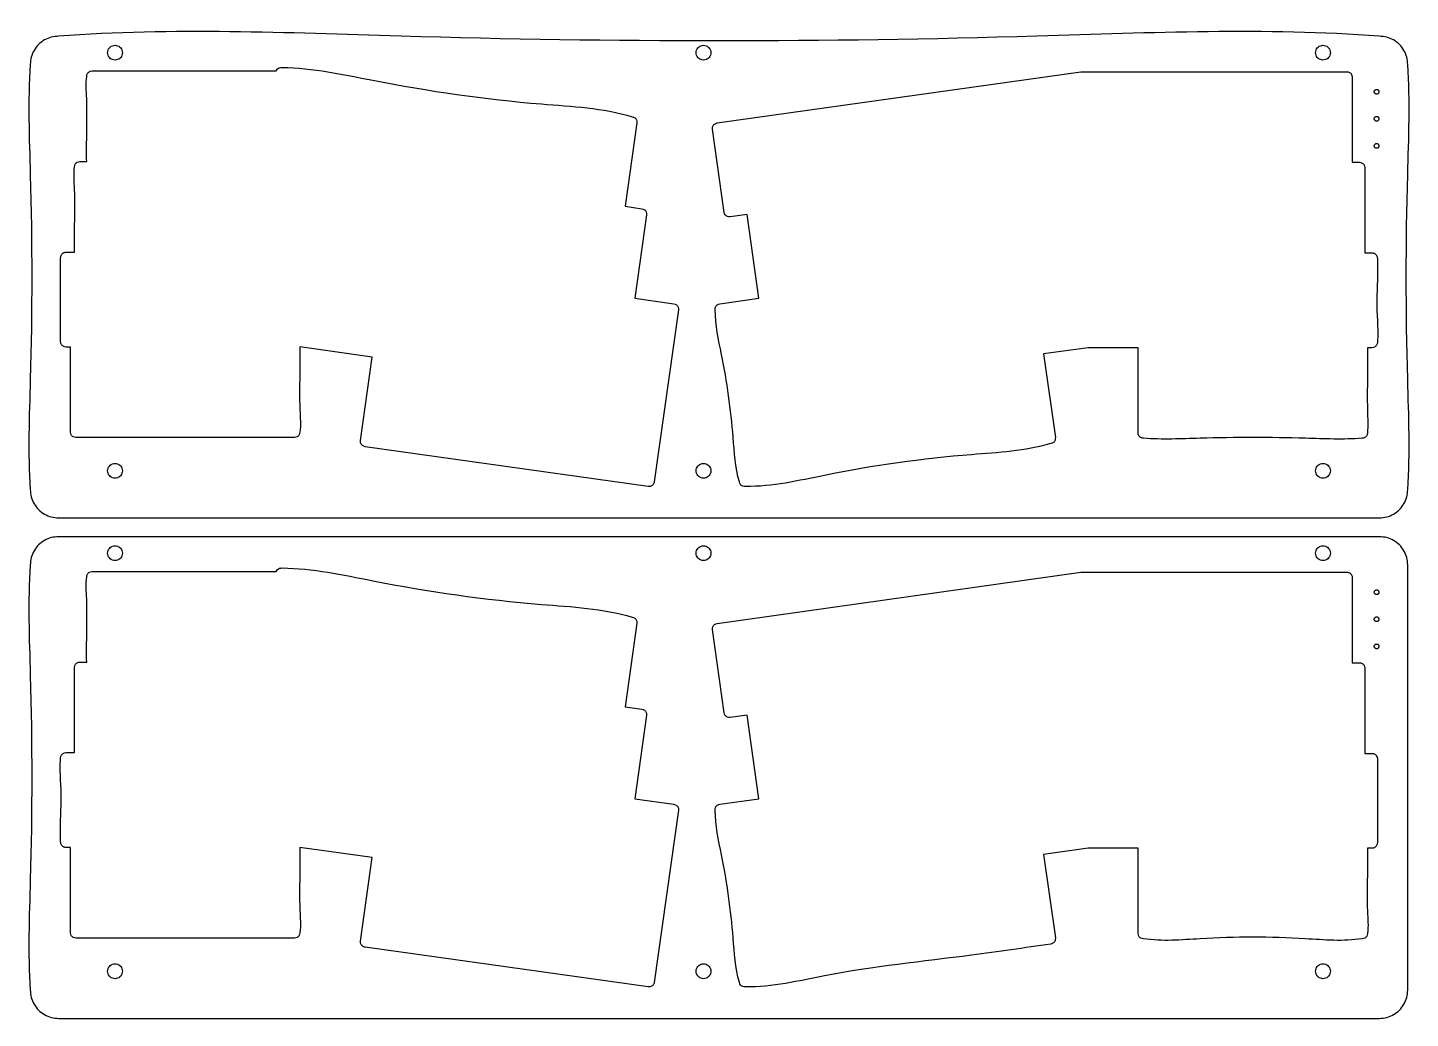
# Model space of a CAD drawing. Extents: x 55 to 349, y -95 to 434.
# Drawn here: x 55 to 348.8, y 223.8 to 434.3 of the extents above; entities that cross this region are included whole.
import ezdxf

# ---------------------------------------------------------------- set-up
doc = ezdxf.new("R2010")
doc.units = 0
doc.layers.get('0').update_dxf_attribs({"linetype": 'CONTINUOUS'})

msp = doc.modelspace()

# ---------------------------------------------------------------- linework, layer by layer
at = {"color": 7}
for points in [[(75.161836, 428.941612)], [(200.181836, 428.941612)], [(331.768836, 428.941612)], [(342.085836, 420.647612)], [(342.085836, 414.897612)], [(342.085836, 409.147612)], [(63.174336, 386.571411)], [(290.921836, 348.167501)], [(75.161836, 340.131863)], [(200.181836, 340.131863)], [(331.768836, 340.131863)], [(75.161836, 322.630728)], [(200.181836, 322.630728)], [(331.768836, 322.630728)], [(342.085836, 314.336728)], [(342.085836, 308.586728)], [(342.085836, 302.836728)], [(272.380215, 239.604031)], [(75.161836, 233.820979)], [(200.181836, 233.820979)], [(331.768836, 233.820979)], [(61.586836, 223.820979)]]:
    msp.add_lwpolyline(points, close=True, dxfattribs=at)
for points in [[(68.699336, 425.053111), (107.809503, 425.053111)], [(201.474763, 414.008961), (278.72325, 424.890182)], [(278.881911, 424.901301), (335.272336, 424.901301)], [(336.409836, 423.763801), (336.409836, 405.661101), (337.939336, 405.661101)], [(184.436664, 414.065095), (181.953762, 396.309317), (185.530397, 395.806632)], [(202.995506, 395.023667), (200.507003, 412.724218)], [(66.126336, 405.812911), (67.561836, 405.812911)], [(339.076836, 404.523601), (339.076836, 386.419601)], [(186.498515, 394.52192), (184.005956, 376.783424), (192.310296, 375.615197)], [(202.062054, 375.616497), (210.368937, 376.784842), (207.868676, 394.559907), (204.280233, 394.055599)], [(62.036836, 367.558211), (62.036836, 385.433911)], [(63.174336, 386.571411), (64.988836, 386.571411)], [(193.278274, 374.330529), (188.141216, 337.766589)], [(64.132836, 348.319311), (64.132836, 366.420711)], [(125.741214, 346.535849), (128.234969, 364.273753), (112.855836, 366.435573)], [(290.921836, 348.167501), (290.921836, 366.268901), (280.324699, 366.268901), (270.855998, 364.938125), (273.348325, 347.199611)], [(340.606336, 366.268901), (339.644836, 366.268901)], [(111.718336, 347.181811), (65.270336, 347.181811)], [(186.856478, 336.798417), (126.709336, 345.251055)], [(61.586836, 330.131863), (342.193836, 330.131863), (342.193836, 330.131863)], [(342.193836, 326.130728), (61.586836, 326.130728)], [(68.699336, 318.742227), (107.809503, 318.742227)], [(201.474763, 307.698077), (278.72325, 318.579298)], [(278.881911, 318.590417), (335.272336, 318.590417)], [(336.409836, 317.452917), (336.409836, 299.350217), (337.939336, 299.350217)], [(348.193836, 229.820979), (348.193836, 320.130728)], [(184.436664, 307.754211), (181.953762, 289.998433), (185.530397, 289.495748), (185.530397, 289.495748)], [(202.995506, 288.712783), (200.507003, 306.413334)], [(63.174336, 280.260527), (64.988836, 280.260527), (64.988836, 298.364527)], [(66.126336, 299.502027), (67.561836, 299.502027)], [(339.076836, 298.212717), (339.076836, 280.108717), (340.606336, 280.108717)], [(186.498515, 288.211036), (184.005956, 270.47254), (192.310296, 269.304313)], [(202.062054, 269.305613), (210.368937, 270.473958), (207.868676, 288.249023), (204.280233, 287.744715)], [(341.743836, 278.971217), (341.743836, 261.095517)], [(193.278274, 268.019645), (188.141216, 231.455705)], [(64.132836, 242.008427), (64.132836, 260.109827)], [(125.741214, 240.224965), (128.234969, 257.962868), (112.855836, 260.124689)], [(290.921836, 241.856617), (290.921836, 259.958017), (280.324699, 259.958017), (270.855998, 258.627241), (273.348325, 240.888727)], [(340.606336, 259.958017), (339.644836, 259.958017)], [(111.718336, 240.870927), (65.270336, 240.870927)], [(186.856478, 230.487533), (126.709336, 238.940171)], [(61.586836, 223.820979), (342.193836, 223.820979)]]:
    msp.add_lwpolyline(points, dxfattribs=at)
for points, knots in [([(342.193836, 330.131863), (342.718913, 330.171861), (343.764723, 330.251524), (345.227796, 330.881077), (346.486745, 331.838872), (347.444913, 333.097935), (348.073098, 334.560926), (348.778001, 343.435274), (347.783156, 366.212308), (347.783156, 396.361161), (348.778001, 419.13821), (348.073098, 428.012547), (347.444913, 429.475547), (346.486746, 430.734577), (345.227792, 431.692496), (343.764738, 432.32159), (318.397031, 434.281652), (248.732087, 431.112823), (155.048585, 431.112823), (85.38364, 434.281652), (60.015933, 432.32159), (58.552879, 431.692496), (57.293925, 430.734577), (56.335758, 429.475547), (55.707574, 428.012547), (55.002671, 419.13821), (55.997515, 396.361161), (55.997516, 366.212308), (55.00267, 343.435274), (55.707574, 334.560926), (56.335758, 333.097935), (57.293926, 331.838872), (58.552875, 330.881077), (60.015948, 330.251524), (61.061758, 330.171861), (61.586836, 330.131863)], [0, 0, 0, 0, 1.570649, 3.128301, 4.69895, 6.2696, 7.827251, 9.3979, 32.811539, 76.294011, 99.707649, 101.278298, 102.83595, 104.406599, 105.977249, 107.534901, 109.10555, 181.855513, 316.962587, 389.71255, 391.283199, 392.840851, 394.4115, 395.982149, 397.539801, 399.11045, 422.524089, 466.00656, 489.420199, 490.990848, 492.5485, 494.119149, 495.689799, 497.24745, 498.818099, 498.818099, 498.818099, 498.818099]), ([(75.161836, 428.941612), (75.143083, 429.125809), (75.105846, 429.491565), (74.815993, 429.974982), (74.391475, 430.334407), (73.865724, 430.525041), (73.307827, 430.525041), (72.78281, 430.334407), (72.355363, 429.974982), (72.076393, 429.491565), (71.979325, 428.941612), (72.076393, 428.391659), (72.355363, 427.908242), (72.78281, 427.548817), (73.307827, 427.358183), (73.865724, 427.358183), (74.391475, 427.548817), (74.815993, 427.908242), (75.105846, 428.391659), (75.143083, 428.757415), (75.161836, 428.941612)], [0, 0, 0, 0, 0.549762, 1.091652, 1.641413, 2.191175, 2.733065, 3.282827, 3.832589, 4.374479, 4.92424, 5.474002, 6.015892, 6.565654, 7.115415, 7.657305, 8.207067, 8.756829, 9.298719, 9.84848, 9.84848, 9.84848, 9.84848]), ([(200.181836, 428.941612), (200.163018, 429.125752), (200.125651, 429.491398), (199.835746, 429.974605), (199.411276, 430.333856), (198.88565, 430.524391), (198.327901, 430.524391), (197.803011, 430.333856), (197.375602, 429.974605), (197.096618, 429.491398), (196.999211, 428.941612), (197.096618, 428.391825), (197.375602, 427.908619), (197.803011, 427.549367), (198.327901, 427.358832), (198.88565, 427.358832), (199.411276, 427.549367), (199.835746, 427.908619), (200.125651, 428.391825), (200.163018, 428.757471), (200.181836, 428.941612)], [0, 0, 0, 0, 0.549619, 1.091371, 1.64099, 2.190608, 2.732361, 3.281979, 3.831598, 4.373351, 4.922969, 5.472588, 6.01434, 6.563959, 7.113577, 7.65533, 8.204948, 8.754567, 9.29632, 9.845938, 9.845938, 9.845938, 9.845938]), ([(331.768836, 428.941612), (331.750018, 429.125752), (331.712651, 429.491398), (331.422746, 429.974605), (330.998276, 430.333856), (330.47265, 430.524391), (329.914901, 430.524391), (329.390011, 430.333856), (328.962602, 429.974605), (328.683618, 429.491398), (328.586211, 428.941612), (328.683618, 428.391825), (328.962602, 427.908619), (329.390011, 427.549368), (329.914901, 427.358833), (330.47265, 427.358833), (330.998276, 427.549368), (331.422746, 427.908619), (331.712651, 428.391825), (331.750018, 428.757471), (331.768836, 428.941612)], [0, 0, 0, 0, 0.549618, 1.091371, 1.64099, 2.190608, 2.732361, 3.281979, 3.831598, 4.37335, 4.922969, 5.472587, 6.01434, 6.563958, 7.113577, 7.655329, 8.204948, 8.754566, 9.296319, 9.845937, 9.845937, 9.845937, 9.845937]), ([(67.561836, 405.812911), (67.554077, 407.377077), (67.531909, 411.846123), (67.758498, 417.888095), (67.323203, 422.541281), (67.656283, 424.507709), (68.106902, 424.960165), (68.499886, 425.02182), (68.699336, 425.053111)], [0, 0, 0, 0, 4.693293, 13.409407, 18.1027, 18.697452, 19.274564, 19.869316, 19.869316, 19.869316, 19.869316]), ([(107.809503, 425.053111), (107.890281, 425.207841), (108.049962, 425.513707), (108.518213, 425.79591), (115.444505, 425.784576), (133.737121, 421.709214), (158.587712, 418.082604), (177.338928, 417.234275), (184.041378, 415.174478), (184.42666, 414.664216), (184.433296, 414.266795), (184.436664, 414.065095)], [0, 0, 0, 0, 0.516946, 1.021887, 1.538833, 21.024692, 57.212716, 76.698575, 77.293144, 77.870087, 78.464656, 78.464656, 78.464656, 78.464656]), ([(278.72325, 424.890182), (278.740798, 424.892404), (278.775891, 424.896847), (278.828855, 424.900559), (278.864224, 424.901054), (278.881911, 424.901301)], [0, 0, 0, 0, 0.05306, 0.106106, 0.159166, 0.159166, 0.159166, 0.159166]), ([(335.272336, 424.901301), (335.471655, 424.870014), (335.864382, 424.808368), (336.316902, 424.355848), (336.378548, 423.963121), (336.409836, 423.763801)], [0, 0, 0, 0, 0.594752, 1.171864, 1.766617, 1.766617, 1.766617, 1.766617]), ([(342.085836, 420.647612), (342.079898, 420.706101), (342.068109, 420.822241), (341.976105, 420.975759), (341.841326, 421.089904), (341.67439, 421.150448), (341.497243, 421.150448), (341.33054, 421.089904), (341.194833, 420.975759), (341.106274, 420.822241), (341.075543, 420.647612), (341.106274, 420.472983), (341.194833, 420.319465), (341.33054, 420.205319), (341.497243, 420.144776), (341.67439, 420.144776), (341.841326, 420.205319), (341.976105, 420.319465), (342.068109, 420.472983), (342.079898, 420.589123), (342.085836, 420.647612)], [0, 0, 0, 0, 0.174563, 0.346625, 0.521188, 0.695751, 0.867813, 1.042376, 1.216939, 1.389001, 1.563564, 1.738127, 1.910189, 2.084752, 2.259315, 2.431377, 2.60594, 2.780502, 2.952565, 3.127128, 3.127128, 3.127128, 3.127128]), ([(342.085836, 414.897612), (342.079898, 414.956101), (342.068109, 415.072241), (341.976105, 415.225758), (341.841326, 415.339904), (341.67439, 415.400447), (341.497243, 415.400447), (341.33054, 415.339904), (341.194833, 415.225758), (341.106274, 415.072241), (341.075543, 414.897612), (341.106274, 414.722983), (341.194833, 414.569465), (341.33054, 414.455319), (341.497243, 414.394776), (341.67439, 414.394776), (341.841326, 414.455319), (341.976105, 414.569465), (342.068109, 414.722983), (342.079898, 414.839123), (342.085836, 414.897612)], [0, 0, 0, 0, 0.174563, 0.346625, 0.521188, 0.695751, 0.867813, 1.042376, 1.216939, 1.389001, 1.563564, 1.738127, 1.910189, 2.084752, 2.259315, 2.431377, 2.60594, 2.780502, 2.952565, 3.127128, 3.127128, 3.127128, 3.127128]), ([(200.507003, 412.724218), (200.51023, 412.925917), (200.516589, 413.323334), (200.901561, 413.8344), (201.281789, 413.950193), (201.474763, 414.008961)], [0, 0, 0, 0, 0.594652, 1.171672, 1.766324, 1.766324, 1.766324, 1.766324]), ([(342.085836, 409.147612), (342.079898, 409.206101), (342.068109, 409.322241), (341.976105, 409.475759), (341.841326, 409.589904), (341.67439, 409.650448), (341.497243, 409.650448), (341.33054, 409.589904), (341.194833, 409.475759), (341.106274, 409.322241), (341.075543, 409.147612), (341.106274, 408.972983), (341.194833, 408.819465), (341.33054, 408.705319), (341.497243, 408.644776), (341.67439, 408.644776), (341.841326, 408.705319), (341.976105, 408.819465), (342.068109, 408.972983), (342.079898, 409.089123), (342.085836, 409.147612)], [0, 0, 0, 0, 0.174563, 0.346625, 0.521188, 0.695751, 0.867813, 1.042376, 1.216939, 1.389001, 1.563564, 1.738127, 1.910189, 2.084752, 2.259315, 2.431377, 2.60594, 2.780502, 2.952565, 3.127128, 3.127128, 3.127128, 3.127128]), ([(64.988836, 386.571411), (64.981076, 388.13569), (64.958906, 392.605056), (65.185514, 398.647462), (64.750185, 403.300968), (65.083283, 405.267509), (65.533902, 405.719965), (65.926886, 405.78162), (66.126336, 405.812911)], [0, 0, 0, 0, 4.69363, 13.41037, 18.104, 18.698752, 19.275864, 19.870617, 19.870617, 19.870617, 19.870617]), ([(337.939336, 405.661101), (338.138655, 405.629814), (338.531382, 405.568168), (338.983902, 405.115648), (339.045548, 404.722921), (339.076836, 404.523601)], [0, 0, 0, 0, 0.594752, 1.171864, 1.766617, 1.766617, 1.766617, 1.766617]), ([(185.530397, 395.806632), (185.723419, 395.74791), (186.103737, 395.632208), (186.488871, 395.121127), (186.495268, 394.72365), (186.498515, 394.52192)], [0, 0, 0, 0, 0.594741, 1.171843, 1.766584, 1.766584, 1.766584, 1.766584]), ([(204.280233, 394.055599), (204.078506, 394.058842), (203.681035, 394.065231), (203.169951, 394.450343), (203.054235, 394.830651), (202.995506, 395.023667)], [0, 0, 0, 0, 0.594733, 1.171827, 1.76656, 1.76656, 1.76656, 1.76656]), ([(62.036836, 385.433911), (62.044419, 385.533458), (62.059521, 385.731727), (62.178874, 386.009096), (62.360457, 386.24779), (62.599151, 386.429373), (62.876521, 386.548726), (63.074789, 386.563829), (63.174336, 386.571411)], [0, 0, 0, 0, 0.297769, 0.593074, 0.890843, 1.188612, 1.483916, 1.781685, 1.781685, 1.781685, 1.781685]), ([(339.076836, 386.419601), (339.209007, 386.419808), (339.586638, 386.420399), (340.096703, 386.414358), (340.573077, 386.428392), (340.904206, 386.395455), (341.181509, 386.277957), (341.420205, 386.095875), (341.601847, 385.857312), (341.720961, 385.579918), (341.859385, 383.832135), (341.679937, 379.328553), (341.56697, 373.357612), (341.979038, 368.761024), (341.649394, 366.814302), (341.198768, 366.361848), (340.805785, 366.300193), (340.606336, 366.268901)], [0, 0, 0, 0, 0.396537, 1.132963, 1.5295, 1.827269, 2.122574, 2.420343, 2.718112, 3.013416, 3.311185, 7.945626, 16.552445, 21.186885, 21.781638, 22.35875, 22.953502, 22.953502, 22.953502, 22.953502]), ([(192.310296, 375.615197), (192.503292, 375.556459), (192.883561, 375.440725), (193.268627, 374.929678), (193.275026, 374.532239), (193.278274, 374.330529)], [0, 0, 0, 0, 0.594685, 1.171736, 1.766421, 1.766421, 1.766421, 1.766421]), ([(273.348325, 347.199611), (273.34508, 346.997847), (273.338686, 346.600301), (272.9535, 346.089778), (267.064327, 344.275486), (250.703317, 343.507292), (229.018859, 340.459502), (213.083178, 336.688039), (206.920009, 336.808397), (206.409963, 337.193064), (205.326313, 340.678636), (204.868665, 349.985739), (203.150178, 362.208998), (201.023773, 371.282518), (201.104408, 374.931051), (201.48855, 375.441987), (201.868977, 375.557746), (202.062054, 375.616497)], [0, 0, 0, 0, 0.594733, 1.171827, 1.766561, 18.747598, 50.283811, 67.264848, 67.859588, 68.436689, 69.031429, 78.604548, 96.383197, 105.956315, 106.551046, 107.128138, 107.722869, 107.722869, 107.722869, 107.722869]), ([(64.132836, 366.420711), (64.050007, 366.420572), (63.813354, 366.420172), (63.493715, 366.424256), (63.059269, 366.410451), (62.581957, 366.523379), (62.129854, 366.963676), (62.068151, 367.358054), (62.036836, 367.558211)], [0, 0, 0, 0, 0.2485, 0.71, 0.9585, 1.553252, 2.130364, 2.725116, 2.725116, 2.725116, 2.725116]), ([(112.855836, 366.435573), (112.863601, 364.870235), (112.885787, 360.397842), (112.65901, 354.351343), (113.094653, 349.69482), (112.761389, 347.727213), (112.310769, 347.274758), (111.917785, 347.213103), (111.718336, 347.181811)], [0, 0, 0, 0, 4.696809, 13.419453, 18.116262, 18.711014, 19.288126, 19.882878, 19.882878, 19.882878, 19.882878]), ([(339.644836, 366.268901), (339.648806, 364.704735), (339.66015, 360.235687), (339.544201, 354.197454), (339.762223, 349.637051), (339.62195, 347.869679), (339.502851, 347.592318), (339.3212, 347.353628), (339.082523, 347.172019), (338.805153, 347.052765), (334.580929, 346.725721), (323.036869, 347.249327), (307.529793, 347.249327), (295.985755, 346.72572), (291.761517, 347.052765), (291.484152, 347.172019), (291.245456, 347.353628), (291.063874, 347.592315), (290.944521, 347.869687), (290.929418, 348.067955), (290.921836, 348.167501)], [0, 0, 0, 0, 4.692956, 13.408444, 18.1014, 18.399169, 18.694474, 18.992243, 19.290012, 19.585316, 19.883085, 31.925159, 54.289011, 66.331085, 66.628854, 66.924159, 67.221928, 67.519697, 67.815002, 68.112771, 68.112771, 68.112771, 68.112771]), ([(65.270336, 347.181811), (65.071016, 347.213099), (64.678289, 347.274745), (64.225769, 347.727265), (64.164123, 348.119992), (64.132836, 348.319311)], [0, 0, 0, 0, 0.594752, 1.171864, 1.766617, 1.766617, 1.766617, 1.766617]), ([(126.709336, 345.251055), (126.611811, 345.272419), (126.417566, 345.314969), (126.159498, 345.47177), (125.948394, 345.684816), (125.801799, 345.946472), (125.722218, 346.237766), (125.734865, 346.436213), (125.741214, 346.535849)], [0, 0, 0, 0, 0.297779, 0.593094, 0.890874, 1.188653, 1.483968, 1.781748, 1.781748, 1.781748, 1.781748]), ([(75.161836, 340.131863), (75.143083, 340.31606), (75.105846, 340.681816), (74.815993, 341.165233), (74.391475, 341.524658), (73.865724, 341.715292), (73.307827, 341.715292), (72.78281, 341.524658), (72.355363, 341.165233), (72.076393, 340.681816), (71.979325, 340.131863), (72.076393, 339.58191), (72.355363, 339.098493), (72.78281, 338.739068), (73.307827, 338.548434), (73.865724, 338.548434), (74.391475, 338.739068), (74.815993, 339.098493), (75.105846, 339.58191), (75.143083, 339.947666), (75.161836, 340.131863)], [0, 0, 0, 0, 0.549762, 1.091652, 1.641413, 2.191175, 2.733065, 3.282827, 3.832589, 4.374479, 4.92424, 5.474002, 6.015892, 6.565654, 7.115415, 7.657305, 8.207067, 8.756829, 9.298719, 9.84848, 9.84848, 9.84848, 9.84848]), ([(200.181836, 340.131863), (200.163018, 340.316004), (200.125651, 340.681649), (199.835746, 341.164856), (199.411276, 341.524107), (198.88565, 341.714642), (198.327901, 341.714642), (197.803011, 341.524107), (197.375602, 341.164856), (197.096618, 340.681649), (196.999211, 340.131863), (197.096618, 339.582077), (197.375602, 339.09887), (197.803011, 338.739619), (198.327901, 338.549084), (198.88565, 338.549084), (199.411276, 338.739619), (199.835746, 339.09887), (200.125651, 339.582077), (200.163018, 339.947722), (200.181836, 340.131863)], [0, 0, 0, 0, 0.549619, 1.091371, 1.64099, 2.190608, 2.732361, 3.281979, 3.831598, 4.373351, 4.922969, 5.472588, 6.01434, 6.563959, 7.113577, 7.65533, 8.204948, 8.754567, 9.29632, 9.845938, 9.845938, 9.845938, 9.845938]), ([(331.768836, 340.131863), (331.750018, 340.316004), (331.712651, 340.681649), (331.422746, 341.164856), (330.998276, 341.524107), (330.47265, 341.714642), (329.914901, 341.714642), (329.390011, 341.524107), (328.962602, 341.164856), (328.683618, 340.681649), (328.586211, 340.131863), (328.683618, 339.582077), (328.962602, 339.09887), (329.390011, 338.739619), (329.914901, 338.549084), (330.47265, 338.549084), (330.998276, 338.739619), (331.422746, 339.09887), (331.712651, 339.582077), (331.750018, 339.947722), (331.768836, 340.131863)], [0, 0, 0, 0, 0.549618, 1.091371, 1.64099, 2.190608, 2.732361, 3.281979, 3.831598, 4.37335, 4.922969, 5.472587, 6.01434, 6.563958, 7.113577, 7.655329, 8.204948, 8.754566, 9.296319, 9.845937, 9.845937, 9.845937, 9.845937]), ([(188.141216, 337.766589), (188.119856, 337.669064), (188.077314, 337.47482), (187.920526, 337.216749), (187.707491, 337.005638), (187.445846, 336.859032), (187.154559, 336.779437), (186.956113, 336.792073), (186.856478, 336.798417)], [0, 0, 0, 0, 0.297776, 0.593087, 0.890863, 1.188639, 1.483951, 1.781727, 1.781727, 1.781727, 1.781727]), ([(61.586836, 326.130728), (61.061758, 326.09073), (60.015948, 326.011067), (58.552875, 325.381514), (57.293926, 324.423718), (56.335758, 323.164656), (55.707574, 321.701665), (55.00267, 312.827317), (55.997516, 290.050284), (55.997515, 259.901422), (55.00267, 237.12439), (55.707574, 228.250042), (56.335758, 226.787051), (57.293926, 225.527988), (58.552875, 224.570192), (60.015948, 223.94064), (61.061758, 223.860976), (61.586836, 223.820979)], [0, 0, 0, 0, 1.570649, 3.128301, 4.69895, 6.2696, 7.827251, 9.3979, 32.811539, 76.294011, 99.707649, 101.278298, 102.83595, 104.406599, 105.977249, 107.5349, 109.10555, 109.10555, 109.10555, 109.10555]), ([(348.193836, 320.130728), (348.153838, 320.655807), (348.074174, 321.701621), (347.444623, 323.164668), (346.486823, 324.423715), (345.227776, 325.381515), (343.764729, 326.011066), (342.718915, 326.09073), (342.193836, 326.130728)], [0, 0, 0, 0, 1.570649, 3.128301, 4.69895, 6.2696, 7.827251, 9.3979, 9.3979, 9.3979, 9.3979]), ([(75.161836, 322.630728), (75.143083, 322.814925), (75.105846, 323.180681), (74.815993, 323.664098), (74.391475, 324.023522), (73.865724, 324.214157), (73.307827, 324.214157), (72.78281, 324.023522), (72.355363, 323.664098), (72.076393, 323.180681), (71.979325, 322.630728), (72.076393, 322.080775), (72.355363, 321.597358), (72.78281, 321.237933), (73.307827, 321.047299), (73.865724, 321.047299), (74.391475, 321.237933), (74.815993, 321.597358), (75.105846, 322.080775), (75.143083, 322.446531), (75.161836, 322.630728)], [0, 0, 0, 0, 0.549762, 1.091652, 1.641413, 2.191175, 2.733065, 3.282827, 3.832589, 4.374479, 4.92424, 5.474002, 6.015892, 6.565654, 7.115415, 7.657305, 8.207067, 8.756829, 9.298719, 9.84848, 9.84848, 9.84848, 9.84848]), ([(200.181836, 322.630728), (200.163018, 322.814868), (200.125651, 323.180514), (199.835746, 323.663721), (199.411276, 324.022972), (198.88565, 324.213507), (198.327901, 324.213507), (197.803011, 324.022972), (197.375602, 323.663721), (197.096618, 323.180514), (196.999211, 322.630728), (197.096618, 322.080941), (197.375602, 321.597735), (197.803011, 321.238483), (198.327901, 321.047948), (198.88565, 321.047948), (199.411276, 321.238483), (199.835746, 321.597735), (200.125651, 322.080941), (200.163018, 322.446587), (200.181836, 322.630728)], [0, 0, 0, 0, 0.549619, 1.091371, 1.64099, 2.190608, 2.732361, 3.281979, 3.831598, 4.373351, 4.922969, 5.472588, 6.01434, 6.563959, 7.113577, 7.65533, 8.204948, 8.754567, 9.29632, 9.845938, 9.845938, 9.845938, 9.845938]), ([(331.768836, 322.630728), (331.750018, 322.814868), (331.712651, 323.180514), (331.422746, 323.663721), (330.998276, 324.022972), (330.47265, 324.213507), (329.914901, 324.213507), (329.390011, 324.022972), (328.962602, 323.663721), (328.683618, 323.180514), (328.586211, 322.630728), (328.683618, 322.080941), (328.962602, 321.597735), (329.390011, 321.238484), (329.914901, 321.047949), (330.47265, 321.047949), (330.998276, 321.238484), (331.422746, 321.597735), (331.712651, 322.080941), (331.750018, 322.446587), (331.768836, 322.630728)], [0, 0, 0, 0, 0.549618, 1.091371, 1.64099, 2.190608, 2.732361, 3.281979, 3.831598, 4.37335, 4.922969, 5.472587, 6.01434, 6.563958, 7.113577, 7.655329, 8.204948, 8.754566, 9.296319, 9.845937, 9.845937, 9.845937, 9.845937]), ([(67.561836, 299.502027), (67.554077, 301.066193), (67.531909, 305.535238), (67.758498, 311.577211), (67.323203, 316.230396), (67.656283, 318.196825), (68.106902, 318.64928), (68.499886, 318.710936), (68.699336, 318.742227)], [0, 0, 0, 0, 4.693293, 13.409407, 18.1027, 18.697452, 19.274564, 19.869316, 19.869316, 19.869316, 19.869316]), ([(107.809503, 318.742227), (107.890281, 318.896957), (108.049963, 319.202823), (108.518213, 319.485026), (115.444505, 319.473691), (133.737121, 315.398331), (158.587712, 311.771719), (177.338928, 310.923391), (184.041378, 308.863593), (184.42666, 308.353332), (184.433296, 307.955911), (184.436664, 307.754211)], [0, 0, 0, 0, 0.516946, 1.021886, 1.538832, 21.024692, 57.212716, 76.698575, 77.293144, 77.870087, 78.464656, 78.464656, 78.464656, 78.464656]), ([(278.72325, 318.579298), (278.740798, 318.58152), (278.775891, 318.585963), (278.828855, 318.589675), (278.864224, 318.59017), (278.881911, 318.590417)], [0, 0, 0, 0, 0.05306, 0.106106, 0.159166, 0.159166, 0.159166, 0.159166]), ([(335.272336, 318.590417), (335.371882, 318.582834), (335.570151, 318.567731), (335.84752, 318.448379), (336.086215, 318.266796), (336.267797, 318.028102), (336.38715, 317.750732), (336.402253, 317.552463), (336.409836, 317.452917)], [0, 0, 0, 0, 0.297769, 0.593074, 0.890843, 1.188612, 1.483916, 1.781685, 1.781685, 1.781685, 1.781685]), ([(342.085836, 314.336728), (342.079898, 314.395217), (342.068109, 314.511357), (341.976105, 314.664874), (341.841326, 314.77902), (341.67439, 314.839563), (341.497243, 314.839563), (341.33054, 314.77902), (341.194833, 314.664874), (341.106274, 314.511357), (341.075543, 314.336728), (341.106274, 314.162099), (341.194833, 314.008581), (341.33054, 313.894435), (341.497243, 313.833892), (341.67439, 313.833892), (341.841326, 313.894435), (341.976105, 314.008581), (342.068109, 314.162099), (342.079898, 314.278239), (342.085836, 314.336728)], [0, 0, 0, 0, 0.174563, 0.346625, 0.521188, 0.695751, 0.867813, 1.042376, 1.216939, 1.389001, 1.563564, 1.738127, 1.910189, 2.084752, 2.259315, 2.431377, 2.60594, 2.780502, 2.952565, 3.127128, 3.127128, 3.127128, 3.127128]), ([(342.085836, 308.586728), (342.079898, 308.645217), (342.068109, 308.761357), (341.976105, 308.914874), (341.841326, 309.02902), (341.67439, 309.089563), (341.497243, 309.089563), (341.33054, 309.02902), (341.194833, 308.914874), (341.106274, 308.761357), (341.075543, 308.586728), (341.106274, 308.412099), (341.194833, 308.258581), (341.33054, 308.144435), (341.497243, 308.083892), (341.67439, 308.083892), (341.841326, 308.144435), (341.976105, 308.258581), (342.068109, 308.412099), (342.079898, 308.528239), (342.085836, 308.586728)], [0, 0, 0, 0, 0.174563, 0.346625, 0.521188, 0.695751, 0.867813, 1.042376, 1.216939, 1.389001, 1.563564, 1.738127, 1.910189, 2.084752, 2.259315, 2.431377, 2.60594, 2.780502, 2.952565, 3.127128, 3.127128, 3.127128, 3.127128]), ([(200.507003, 306.413334), (200.51023, 306.615033), (200.516589, 307.01245), (200.901561, 307.523516), (201.281789, 307.639309), (201.474763, 307.698077)], [0, 0, 0, 0, 0.594652, 1.171672, 1.766324, 1.766324, 1.766324, 1.766324]), ([(342.085836, 302.836728), (342.079898, 302.895217), (342.068109, 303.011357), (341.976105, 303.164874), (341.841326, 303.27902), (341.67439, 303.339563), (341.497243, 303.339563), (341.33054, 303.27902), (341.194833, 303.164874), (341.106274, 303.011357), (341.075543, 302.836728), (341.106274, 302.662099), (341.194833, 302.508581), (341.33054, 302.394435), (341.497243, 302.333892), (341.67439, 302.333892), (341.841326, 302.394435), (341.976105, 302.508581), (342.068109, 302.662099), (342.079898, 302.778239), (342.085836, 302.836728)], [0, 0, 0, 0, 0.174563, 0.346625, 0.521188, 0.695751, 0.867813, 1.042376, 1.216939, 1.389001, 1.563564, 1.738127, 1.910189, 2.084752, 2.259315, 2.431377, 2.60594, 2.780502, 2.952565, 3.127128, 3.127128, 3.127128, 3.127128]), ([(64.988836, 298.364527), (64.996418, 298.464073), (65.011521, 298.662342), (65.130874, 298.939712), (65.312457, 299.178406), (65.551151, 299.359989), (65.82852, 299.479341), (66.026789, 299.494444), (66.126336, 299.502027)], [0, 0, 0, 0, 0.297769, 0.593074, 0.890843, 1.188612, 1.483916, 1.781685, 1.781685, 1.781685, 1.781685]), ([(337.939336, 299.350217), (338.038882, 299.342634), (338.237151, 299.327531), (338.51452, 299.208179), (338.753215, 299.026596), (338.934797, 298.787902), (339.05415, 298.510532), (339.069253, 298.312263), (339.076836, 298.212717)], [0, 0, 0, 0, 0.297769, 0.593074, 0.890843, 1.188612, 1.483916, 1.781685, 1.781685, 1.781685, 1.781685]), ([(185.530397, 289.495748), (185.723419, 289.437026), (186.103737, 289.321323), (186.488871, 288.810243), (186.495268, 288.412766), (186.498515, 288.211036)], [0, 0, 0, 0, 0.594741, 1.171843, 1.766584, 1.766584, 1.766584, 1.766584]), ([(204.280233, 287.744715), (204.078506, 287.747957), (203.681035, 287.754346), (203.169951, 288.139459), (203.054235, 288.519767), (202.995506, 288.712783)], [0, 0, 0, 0, 0.594733, 1.171827, 1.76656, 1.76656, 1.76656, 1.76656]), ([(64.132836, 260.109827), (64.050006, 260.109723), (63.813351, 260.109427), (63.493735, 260.112457), (63.158115, 260.104546), (62.87645, 260.134378), (62.599167, 260.251363), (62.360465, 260.433583), (62.178824, 260.672109), (62.059711, 260.949513), (61.921287, 262.697283), (62.100734, 267.200884), (62.213701, 273.171815), (61.801634, 277.768404), (62.131277, 279.715127), (62.581904, 280.16758), (62.974887, 280.229235), (63.174336, 280.260527)], [0, 0, 0, 0, 0.2485, 0.71, 0.9585, 1.256269, 1.551574, 1.849343, 2.147112, 2.442416, 2.740185, 7.374626, 15.981445, 20.615885, 21.210638, 21.78775, 22.382502, 22.382502, 22.382502, 22.382502]), ([(340.606336, 280.108717), (340.805655, 280.07743), (341.198382, 280.015784), (341.650902, 279.563264), (341.712548, 279.170537), (341.743836, 278.971217)], [0, 0, 0, 0, 0.594752, 1.171864, 1.766617, 1.766617, 1.766617, 1.766617]), ([(192.310296, 269.304313), (192.503292, 269.245575), (192.883561, 269.129841), (193.268627, 268.618794), (193.275026, 268.221355), (193.278274, 268.019645)], [0, 0, 0, 0, 0.594685, 1.171736, 1.766421, 1.766421, 1.766421, 1.766421]), ([(272.380215, 239.604031), (266.780301, 238.786169), (250.780544, 236.44942), (229.004548, 234.287043), (213.083254, 230.376422), (206.920008, 230.497528), (206.409963, 230.882176), (205.32631, 234.367772), (204.868667, 243.674837), (203.150177, 255.898117), (201.023773, 264.971634), (201.104407, 268.620167), (201.48855, 269.131103), (201.868977, 269.246862), (202.062054, 269.305613)], [0, 0, 0, 0, 16.981038, 48.51725, 65.498288, 66.093028, 66.670128, 67.264868, 76.837987, 94.616636, 104.189755, 104.784485, 105.361577, 105.956308, 105.956308, 105.956308, 105.956308]), ([(112.855836, 260.124689), (112.863601, 258.559351), (112.885787, 254.086958), (112.65901, 248.040459), (113.094653, 243.383936), (112.761389, 241.416329), (112.310769, 240.963874), (111.917785, 240.902219), (111.718336, 240.870927)], [0, 0, 0, 0, 4.696809, 13.419453, 18.116262, 18.711014, 19.288126, 19.882878, 19.882878, 19.882878, 19.882878]), ([(339.644836, 259.958017), (339.652594, 258.393977), (339.674762, 253.92529), (339.448175, 247.88337), (339.883468, 243.231236), (339.550382, 241.26436), (339.099794, 240.812676), (334.667598, 240.095122), (323.048938, 241.162381), (307.51958, 241.162285), (295.896474, 240.095215), (291.467267, 240.812662), (291.014775, 241.264415), (290.953125, 241.657245), (290.921836, 241.856617)], [0, 0, 0, 0, 4.692956, 13.408444, 18.1014, 18.696152, 19.273264, 19.868016, 31.910091, 54.273942, 66.316016, 66.910769, 67.487881, 68.082633, 68.082633, 68.082633, 68.082633]), ([(341.743836, 261.095517), (341.736253, 260.995971), (341.72115, 260.797702), (341.601797, 260.520333), (341.420215, 260.281638), (341.18152, 260.100055), (340.904151, 259.980703), (340.705882, 259.9656), (340.606336, 259.958017)], [0, 0, 0, 0, 0.297769, 0.593074, 0.890843, 1.188612, 1.483916, 1.781685, 1.781685, 1.781685, 1.781685]), ([(65.270336, 240.870927), (65.071016, 240.902214), (64.678289, 240.963861), (64.225769, 241.416381), (64.164123, 241.809108), (64.132836, 242.008427)], [0, 0, 0, 0, 0.594752, 1.171864, 1.766616, 1.766616, 1.766616, 1.766616]), ([(273.348325, 240.888727), (273.345076, 240.687), (273.338675, 240.289529), (272.953546, 239.778457), (272.573234, 239.662754), (272.380215, 239.604031)], [0, 0, 0, 0, 0.594733, 1.171827, 1.766561, 1.766561, 1.766561, 1.766561]), ([(126.709336, 238.940171), (126.611811, 238.961535), (126.417566, 239.004085), (126.159498, 239.160886), (125.948394, 239.373932), (125.801799, 239.635588), (125.722218, 239.926882), (125.734865, 240.125329), (125.741214, 240.224965)], [0, 0, 0, 0, 0.297779, 0.593094, 0.890874, 1.188653, 1.483968, 1.781748, 1.781748, 1.781748, 1.781748]), ([(75.161836, 233.820979), (75.143083, 234.005176), (75.105846, 234.370932), (74.815993, 234.854349), (74.391475, 235.213774), (73.865724, 235.404408), (73.307827, 235.404408), (72.78281, 235.213774), (72.355363, 234.854349), (72.076393, 234.370932), (71.979325, 233.820979), (72.076393, 233.271026), (72.355363, 232.787609), (72.78281, 232.428184), (73.307827, 232.23755), (73.865724, 232.23755), (74.391475, 232.428184), (74.815993, 232.787609), (75.105846, 233.271026), (75.143083, 233.636782), (75.161836, 233.820979)], [0, 0, 0, 0, 0.549762, 1.091652, 1.641413, 2.191175, 2.733065, 3.282827, 3.832589, 4.374479, 4.92424, 5.474002, 6.015892, 6.565654, 7.115415, 7.657305, 8.207067, 8.756829, 9.298719, 9.84848, 9.84848, 9.84848, 9.84848]), ([(200.181836, 233.820979), (200.163018, 234.00512), (200.125651, 234.370765), (199.835746, 234.853972), (199.411276, 235.213223), (198.88565, 235.403758), (198.327901, 235.403758), (197.803011, 235.213223), (197.375602, 234.853972), (197.096618, 234.370765), (196.999211, 233.820979), (197.096618, 233.271193), (197.375602, 232.787986), (197.803011, 232.428735), (198.327901, 232.2382), (198.88565, 232.2382), (199.411276, 232.428735), (199.835746, 232.787986), (200.125651, 233.271193), (200.163018, 233.636838), (200.181836, 233.820979)], [0, 0, 0, 0, 0.549619, 1.091371, 1.64099, 2.190608, 2.732361, 3.281979, 3.831598, 4.373351, 4.922969, 5.472588, 6.01434, 6.563959, 7.113577, 7.65533, 8.204948, 8.754567, 9.29632, 9.845938, 9.845938, 9.845938, 9.845938]), ([(331.768836, 233.820979), (331.750018, 234.00512), (331.712651, 234.370765), (331.422746, 234.853972), (330.998276, 235.213223), (330.47265, 235.403758), (329.914901, 235.403758), (329.390011, 235.213223), (328.962602, 234.853972), (328.683618, 234.370765), (328.586211, 233.820979), (328.683618, 233.271193), (328.962602, 232.787986), (329.390011, 232.428735), (329.914901, 232.2382), (330.47265, 232.2382), (330.998276, 232.428735), (331.422746, 232.787986), (331.712651, 233.271193), (331.750018, 233.636838), (331.768836, 233.820979)], [0, 0, 0, 0, 0.549618, 1.091371, 1.64099, 2.190608, 2.732361, 3.281979, 3.831598, 4.37335, 4.922969, 5.472587, 6.01434, 6.563958, 7.113577, 7.655329, 8.204948, 8.754566, 9.296319, 9.845937, 9.845937, 9.845937, 9.845937]), ([(188.141216, 231.455705), (188.119856, 231.35818), (188.077314, 231.163936), (187.920526, 230.905865), (187.707491, 230.694754), (187.445846, 230.548148), (187.154559, 230.468553), (186.956113, 230.481189), (186.856478, 230.487533)], [0, 0, 0, 0, 0.297776, 0.593087, 0.890863, 1.188639, 1.483951, 1.781726, 1.781726, 1.781726, 1.781726]), ([(342.193836, 223.820979), (342.718915, 223.860976), (343.764729, 223.94064), (345.227776, 224.570191), (346.486823, 225.527991), (347.444623, 226.787039), (348.074174, 228.250086), (348.153838, 229.2959), (348.193836, 229.820979)], [0, 0, 0, 0, 1.570649, 3.128301, 4.69895, 6.2696, 7.827251, 9.397901, 9.397901, 9.397901, 9.397901])]:
    msp.add_open_spline(points, degree=3, knots=knots, dxfattribs=at)

doc.saveas('drawing.dxf')
